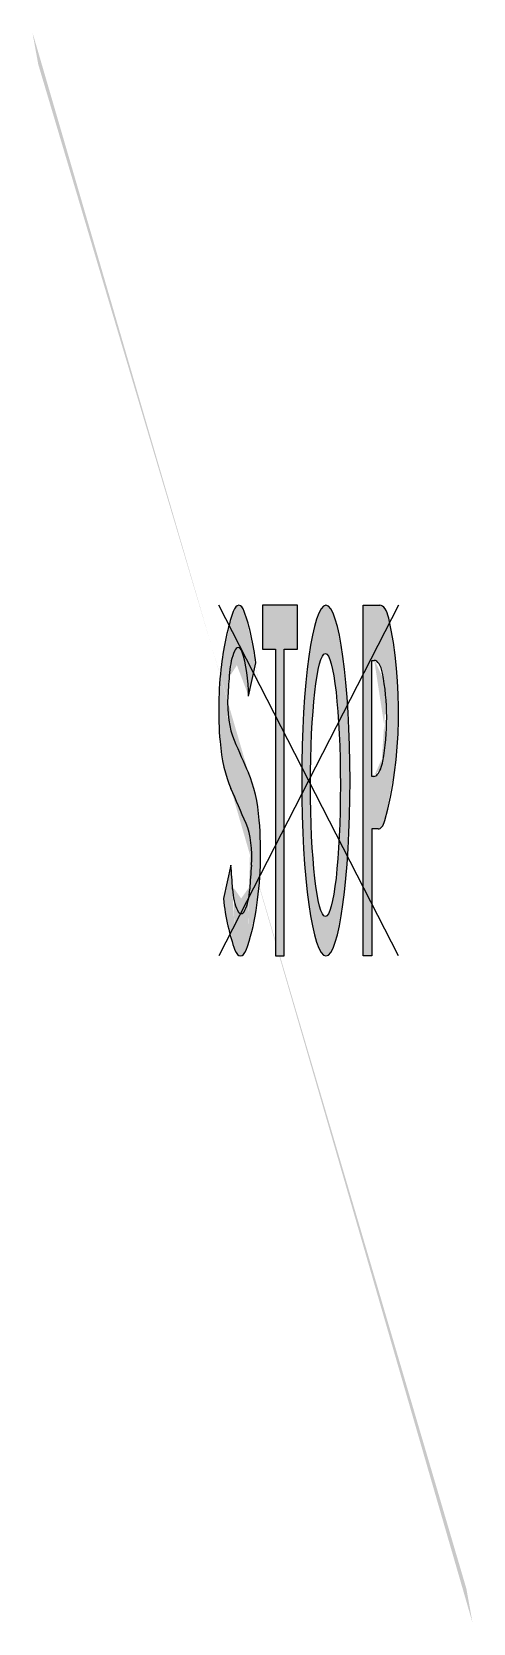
# Model space of a CAD drawing. Header units: metres. Extents: x -3.2 to 1.9, y -7.6 to 10.5.
import ezdxf

# ---------------------------------------------------------------- set-up
doc = ezdxf.new("R2010")
doc.units = ezdxf.units.M

msp = doc.modelspace()

# ---------------------------------------------------------------- hatches: boundary and pattern name
h = msp.add_hatch(color=256)
h.dxf.hatch_style = 1
edge = h.paths.add_edge_path()
edge.add_ellipse((-0.3275718829198127, 2.844580627551494), major_axis=(3.324524428225268e-14, 1.689560173905246), ratio=0.4150001815625776, start_angle=50.06132234840712, end_angle=73.63162350213025)
edge.add_ellipse((-0.2758397781316262, 2.807967232837854), major_axis=(-1.358289768594498e-14, 1.819481550834379), ratio=0.4150001815625768, start_angle=73.6316235021299, end_angle=101.4583577417188)
edge.add_ellipse((-0.6045687740132806, 2.647408510557554), major_axis=(6.225772244459874e-14, 1.011255357862101), ratio=0.4150001815625986, start_angle=101.4583577417243, end_angle=136.8311568049371)
edge.add_ellipse((-8.86862890402115, -18.58131888627149), major_axis=(-1.148525477967555e-10, 28.09547815842739), ratio=0.4150001815627191, start_angle=-44.348457044984684, end_angle=-43.16884319540611, ccw=False)
edge.add_ellipse((-0.8699025822806306, 1.136125405255086), major_axis=(1.376574500294941e-14, 0.5225589002494906), ratio=0.4150001815626095, start_angle=258.8199556768177, end_angle=315.6515429553457, ccw=False)
edge.add_ellipse((1.604277759520215, -0.04220043700605913), major_axis=(8.24083000578624e-13, 5.554647521964818), ratio=0.4150001815622469, start_angle=78.81995567682497, end_angle=81.66488789664709)
edge.add_ellipse((-0.837602572866885, 0.8198720463421694), major_axis=(4.676695150451039e-14, 0.3922147795044609), ratio=0.4150001815625776, start_angle=220.4985946257873, end_angle=261.66488789664436, ccw=False)
edge.add_ellipse((-0.7744215187995493, 0.6416090301499366), major_axis=(0, 0.1577883153342441), ratio=0.4150001815623854, start_angle=139.5014053742043, end_angle=220.4985946257957, ccw=False)
edge.add_ellipse((-0.711240464732164, 0.8198720463423115), major_axis=(-1.119477362636103e-14, 0.3922147795046027), ratio=0.4150001815626003, start_angle=98.3351121033756, end_angle=139.5014053742225, ccw=False)
edge.add_ellipse((-3.153120797129347, -0.04220043701053555), major_axis=(-7.662365058338364e-13, 5.554647521989019), ratio=0.415000181562271, start_angle=-81.66488789663677, end_angle=-78.81995567682705)
edge.add_line((-0.8916870478491324, 1.034805059443398), (-0.9776663939625294, 0.6537839073946112))
edge.add_ellipse((-0.3988772709464499, 1.034805059443613), major_axis=(-2.136418519525932e-13, 1.445782500000925), ratio=0.4150001815624507, start_angle=105.2802022786939, end_angle=118.6211953100231)
edge.add_ellipse((-0.3988772709463575, 1.034805059443826), major_axis=(-2.626761632501372e-13, 1.445782500001098), ratio=0.4150001815625122, start_angle=118.6211953100281, end_angle=131.9621883413575)
edge.add_ellipse((-0.7816117418970165, 0.2055076349613216), major_axis=(1.538721532906888e-17, 0.2055076349613217), ratio=0.4150001815626415, start_angle=131.9621883413912, end_angle=228.0378116586088)
edge.add_ellipse((-1.164346212847676, 1.034805059443826), major_axis=(9.760074888768285e-14, 1.445782500000898), ratio=0.4150001815625313, start_angle=228.0378116586326, end_angle=249.018905829308)
edge.add_ellipse((-1.328890211032771, 1.186853754824568), major_axis=(2.113761753334827e-15, 1.870428501822743), ratio=0.4150001815626068, start_angle=249.0189058293029, end_angle=281.2202360775)
edge.add_ellipse((-0.9738556569990635, 1.356562242857322), major_axis=(6.094150802738812e-14, 0.998253605892707), ratio=0.4150001815626084, start_angle=-78.77976392249974, end_angle=-42.93072153084012)
edge.add_ellipse((6.342527875823684, 20.30813287369128), major_axis=(-1.391499779114015e-10, 24.88558324532626), ratio=0.4150001815628258, start_angle=135.8220600010894, end_angle=137.0692784686939, ccw=False)
edge.add_ellipse((-0.6846908247149344, 2.882076792019816), major_axis=(-1.386325397987984e-14, 0.5875256529575328), ratio=0.4150001815625637, start_angle=82.13090670415693, end_angle=135.8220600015312, ccw=False)
edge.add_ellipse((0.7939001079060191, 2.389646735087894), major_axis=(5.614547661524856e-13, 4.184262629045499), ratio=0.4150001815622637, start_angle=78.3539368693095, end_angle=82.13090670416739, ccw=False)
edge.add_ellipse((-0.7180577460720983, 3.140555674805228), major_axis=(2.626725963953687e-14, 0.464412762368607), ratio=0.4150001815625836, start_angle=43.809545653113105, end_angle=78.35393686929922, ccw=False)
edge.add_ellipse((-0.8089525768987187, 3.368875209249396), major_axis=(4.450322691425483e-17, 0.1480251139645361), ratio=0.4150001815627283, start_angle=-43.80954565310918, end_angle=43.80954565310918, ccw=False)
edge.add_ellipse((-1.01565652029246, 2.976747514199758), major_axis=(3.010450748689594e-14, 0.7807787188551515), ratio=0.4150001815626216, start_angle=268.95552384202585, end_angle=309.7203131100626, ccw=False)
edge.add_line((-0.6916870478491361, 2.962515059443476), (-0.605707701735739, 3.343536211492191))
edge.add_ellipse((-1.279260726876501, 2.837906818864226), major_axis=(5.230249764745637e-14, 1.69995604304429), ratio=0.4150001815625965, start_angle=-72.6962870315168, end_angle=-50.0613223484025)
edge.add_ellipse((-0.8017623538012515, 3.80127653286344), major_axis=(8.07629851633635e-17, 0.199303874443828), ratio=0.4150001815624258, start_angle=-50.06132234841846, end_angle=50.06132234841849)
h = msp.add_hatch(color=256)
h.dxf.hatch_style = 1
h.paths.add_polyline_path([(-0.1320578026068588, 4.000580407307197), (-0.5320578026068574, 4.000580407307197), (-0.5320578026068574, 3.500580407307226), (-0.3820578026068517, 3.500580407307226), (-0.3820578026068517, 0.000580407307211317), (-0.2820578026068574, 0.000580407307211317), (-0.2820578026068574, 3.500580407307226), (-0.1320578026068588, 3.500580407307226)])
h = msp.add_hatch(color=256)
h.dxf.hatch_style = 1
edge = h.paths.add_edge_path()
edge.add_ellipse((0.1920461028085185, 2.00058040730724), major_axis=(-4.094758198869804e-17, 2.000000000000028), ratio=0.1379583936569711, start_angle=0, end_angle=360, ccw=False)
edge = h.paths.add_edge_path(flags=16)
edge.add_ellipse((0.1868223151427628, 1.949956741275685), major_axis=(1.356507473877453e-17, 1.500000000000057), ratio=0.1137953330987883, start_angle=0, end_angle=360)
h = msp.add_hatch(color=256)
h.dxf.hatch_style = 1
edge = h.paths.add_edge_path()
edge.add_ellipse((0.1491443904932617, 2.787053555864354), major_axis=(-4.976685386146184e-17, 2.178827295199029), ratio=0.3999999999999997, start_angle=235.2507401241856, end_angle=299.3394642415805)
edge.add_ellipse((0.8091092745296393, 3.714435992012656), major_axis=(-6.59119188207862e-17, 0.2861444152945408), ratio=0.4000000000000001, start_angle=-60.66053575842247, end_angle=-3.81666561775622e-14)
edge.add_line((0.8091092745296389, 4.000580407307197), (0.6161293154945753, 4.000580407307197))
edge.add_line((0.6161293154945753, 4.000580407307197), (0.6161293154945753, 0.000580407307211317))
edge.add_line((0.6161293154945753, 0.000580407307211317), (0.7161293154945767, 0.000580407307211317))
edge.add_line((0.7161293154945767, 0.000580407307211317), (0.7161293154945767, 1.449971349190164))
edge.add_line((0.7161293154945767, 1.449971349190164), (0.7968279440712234, 1.449971349190165))
edge.add_ellipse((0.7921748561570899, 1.671869048451708), major_axis=(-6.566939547112136e-16, 0.2223157033225103), ratio=0.3999999999999984, start_angle=176.4859261693214, end_angle=235.2507401241849)
edge = h.paths.add_edge_path(flags=16)
edge.add_ellipse((0.7435721417353776, 3.108889789421752), major_axis=(-1.298048927475528e-17, 0.2631655823888079), ratio=0.4, start_angle=-63.82356707653338, end_angle=0, ccw=False)
edge.add_ellipse((0.4219198022131335, 2.713619116722641), major_axis=(2.537460047853394e-16, 1.159193108024511), ratio=0.3999999999999996, start_angle=244.9430680228947, end_angle=296.1764329234539, ccw=False)
edge.add_ellipse((0.7293924019744392, 2.354246731794993), major_axis=(-3.726866548892074e-16, 0.3106533278294759), ratio=0.4000000000000001, start_angle=204.9786696235634, end_angle=244.94306802289418, ccw=False)
edge.add_ellipse((0.7365696287911564, 2.315730270080933), major_axis=(1.83111312414608e-16, 0.2681624879008877), ratio=0.4000000000000005, start_angle=180.889663523204, end_angle=204.978669623563, ccw=False)
edge.add_line((0.7382351252658048, 2.047600109195358), (0.7161293154945767, 2.047600109195358))
edge.add_line((0.7161293154945767, 2.047600109195358), (0.7161293154945767, 3.372055371810561))
edge.add_line((0.7161293154945767, 3.372055371810561), (0.7495928125557902, 3.372055371810561))

# ---------------------------------------------------------------- linework, layer by layer
for p, q in [((-0.5320578026068574, 4.000580407307197), (-0.5320578026068574, 3.500580407307226)), ((-0.1320578026068588, 4.000580407307197), (-0.5320578026068574, 4.000580407307197)), ((-0.1320578026068588, 3.500580407307226), (-0.1320578026068588, 4.000580407307197)), ((0.6161293154945753, 4.000580407307197), (0.8091092745296393, 4.000580407307197)), ((0.6161293154945753, 0.000580407307211317), (0.6161293154945753, 4.000580407307197)), ((-0.5320578026068574, 3.500580407307226), (-0.3820578026068517, 3.500580407307226)), ((-0.3820578026068517, 3.500580407307226), (-0.3820578026068517, 0.000580407307211317)), ((-0.2820578026068574, 0.000580407307211317), (-0.2820578026068574, 3.500580407307226)), ((-0.2820578026068574, 3.500580407307226), (-0.1320578026068588, 3.500580407307226)), ((-0.6916870478491361, 2.962515059443476), (-0.6057077017357386, 3.343536211492193)), ((0.7161293154945767, 2.047600109195358), (0.7161293154945767, 3.372055371810561)), ((0.7161293154945767, 3.372055371810561), (0.7435721417353776, 3.372055371810561)), ((0.7382351252658026, 2.047600109195358), (0.7161293154945767, 2.047600109195358)), ((0.7867242340830032, 1.449971349190164), (0.7161293154945767, 1.449971349190164)), ((0.7161293154945767, 1.449971349190164), (0.7161293154945767, 0.000580407307211317)), ((-0.8916870478491319, 1.0348050594434), (-0.9776663939625294, 0.6537839073946117)), ((-0.3820578026068517, 0.000580407307211317), (-0.2820578026068574, 0.000580407307211317)), ((0.7161293154945767, 0.000580407307211317), (0.6161293154945753, 0.000580407307211317))]:
    msp.add_line(p, q)
at = {"flags": 128}
for points in [[(1.020675308572872, 0.000580407307211317), (-1.030924952077652, 4.000580407307197)], [(1.020675308572872, 4.000580407307197), (-1.030924952077652, 0.000580407307211317)]]:
    msp.add_lwpolyline(points, dxfattribs=at)
for centre, major_axis, ratio, start_param, end_param in [((-0.8017623538012515, 3.80127653286344), (8.07629851633635e-17, 0.199303874443828), 0.4150001815624258, -0.8737349028821221, 0.8737349028821226), ((0.8091092745296393, 3.714435992012656), (-6.59119188207862e-17, 0.2861444152945408), 0.4000000000000001, -1.058726075008228, -6.661338147750939e-16), ((-0.3275718829198127, 2.844580627551494), (3.324524428225268e-14, 1.689560173905246), 0.4150001815625776, 0.8737349028819241, 1.285114263701011), ((-1.279260726876501, 2.837906818864226), (5.230249764745637e-14, 1.69995604304429), 0.4150001815625965, -1.268789562674823, -0.8737349028818435), ((0.1491443904932617, 2.787053555864354), (-4.976685386146184e-17, 2.178827295199029), 0.3999999999999997, 4.105899982920572, 5.224459232171411), ((-0.7180577460720983, 3.140555674805228), (2.626725963953687e-14, 0.464412762368607), 0.4150001815625836, 0.7646208154495935, 1.367534180269049), ((-0.8089525768987187, 3.368875209249396), (4.450322691425483e-17, 0.1480251139645361), 0.4150001815627283, -0.7646208154495252, 0.764620815449526), ((-1.01565652029246, 2.976747514199758), (3.010450748689594e-14, 0.7807787188551515), 0.4150001815626216, 4.69415943246946, 5.40563922407835), ((-0.2758397781316262, 2.807967232837854), (-1.358289768594498e-14, 1.819481550834379), 0.4150001815625768, 1.285114263701005, 1.770782396259271), ((0.7435721417353776, 3.108889789421752), (-1.298048927475528e-17, 0.2631655823888079), 0.4, -1.11393138585296, 0), ((0.7939001079060191, 2.389646735087894), (5.614547661524856e-13, 4.184262629045499), 0.4150001815622637, 1.367534180269228, 1.433454739636006), ((0.4219198022131335, 2.713619116722641), (2.537460047853394e-16, 1.159193108024511), 0.3999999999999996, 4.27506301693595, 5.169253921326405), ((-0.6846908247149344, 2.882076792019816), (-1.386325397987984e-14, 0.5875256529575328), 0.4150001815625637, 1.433454739635823, 2.370542143868014), ((-0.6045687740132806, 2.647408510557554), (6.225772244459874e-14, 1.011255357862101), 0.4150001815625986, 1.770782396259367, 2.388154205558796), ((6.342527875823684, 20.30813287369128), (-1.391499779114015e-10, 24.88558324532626), 0.4150001815628258, 2.370542143860303, 2.39231021261168), ((0.7293924019744392, 2.354246731794993), (-3.726866548892074e-16, 0.3106533278294759), 0.4000000000000001, 3.577552681288867, 4.27506301693594), ((-0.9738556569990635, 1.356562242857322), (6.094150802738812e-14, 0.998253605892707), 0.4150001815626084, -1.374966264391463, -0.7492824409699805), ((0.7365696287911564, 2.315730270080933), (1.83111312414608e-16, 0.2681624879008877), 0.4000000000000005, 3.157120211304595, 3.577552681288859), ((-8.86862890402115, -18.58131888627149), (-1.148525477967555e-10, 28.09547815842739), 0.4150001815627191, -0.7740265936142576, -0.7534384480369861), ((-0.8699025822806306, 1.136125405255086), (1.376574500294941e-14, 0.5225589002494906), 0.4150001815626095, 4.517260396426257, 5.509158713571095), ((-1.328890211032771, 1.186853754824568), (2.113761753334827e-15, 1.870428501822743), 0.4150001815626068, 4.346199806435036, 4.908219042788119), ((0.7921748561570899, 1.671869048451708), (-6.566939547112136e-16, 0.2223157033225103), 0.3999999999999984, 3.080260495086281, 4.10589998292056), ((-3.153120797129347, -0.04220043701053555), (-7.662365058338364e-13, 5.554647521989019), 0.415000181562271, -1.425321177068378, -1.375667742836628), ((1.604277759520215, -0.04220043700605913), (8.24083000578624e-13, 5.554647521964818), 0.4150001815622469, 1.375667742836591, 1.425321177068558), ((-0.711240464732164, 0.8198720463423115), (-1.119477362636103e-14, 0.3922147795046027), 0.4150001815626003, 1.716271476521631, 2.434758834939496), ((-0.837602572866885, 0.8198720463421694), (4.676695150451039e-14, 0.3922147795044609), 0.4150001815625776, 3.848426472240262, 4.566913830658304), ((-0.3988772709464499, 1.034805059443613), (-2.136418519525932e-13, 1.445782500000925), 0.4150001815624507, 1.837486166928845, 2.070330420811159), ((-0.7744215187995493, 0.6416090301499366), (0, 0.1577883153342441), 0.4150001815623854, 2.434758834939177, 3.848426472240408), ((-1.164346212847676, 1.034805059443826), (9.760074888768285e-14, 1.445782500000898), 0.4150001815625313, 3.98001063248585, 4.346199806435126), ((-0.3988772709463575, 1.034805059443826), (-2.626761632501372e-13, 1.445782500001098), 0.4150001815625122, 2.070330420811246, 2.303174674693563), ((-0.7816117418970165, 0.2055076349613216), (1.538721532906888e-17, 0.2055076349613217), 0.4150001815626415, 2.303174674694151, 3.980010632485435)]:
    msp.add_ellipse(centre, major_axis=major_axis, ratio=ratio, start_param=start_param, end_param=end_param)
at = {"extrusion": (0, 0, -1)}
msp.add_ellipse((0.1920461028085185, 2.00058040730724), major_axis=(-4.094758198869804e-17, 2.000000000000028), ratio=0.1379583936569711, start_param=3.141592653589791, end_param=9.424777960769378, dxfattribs=at)
msp.add_ellipse((0.1868223151427628, 1.949956741275685), major_axis=(1.356507473877453e-17, 1.500000000000057), ratio=0.1137953330987883)

doc.saveas('drawing.dxf')
